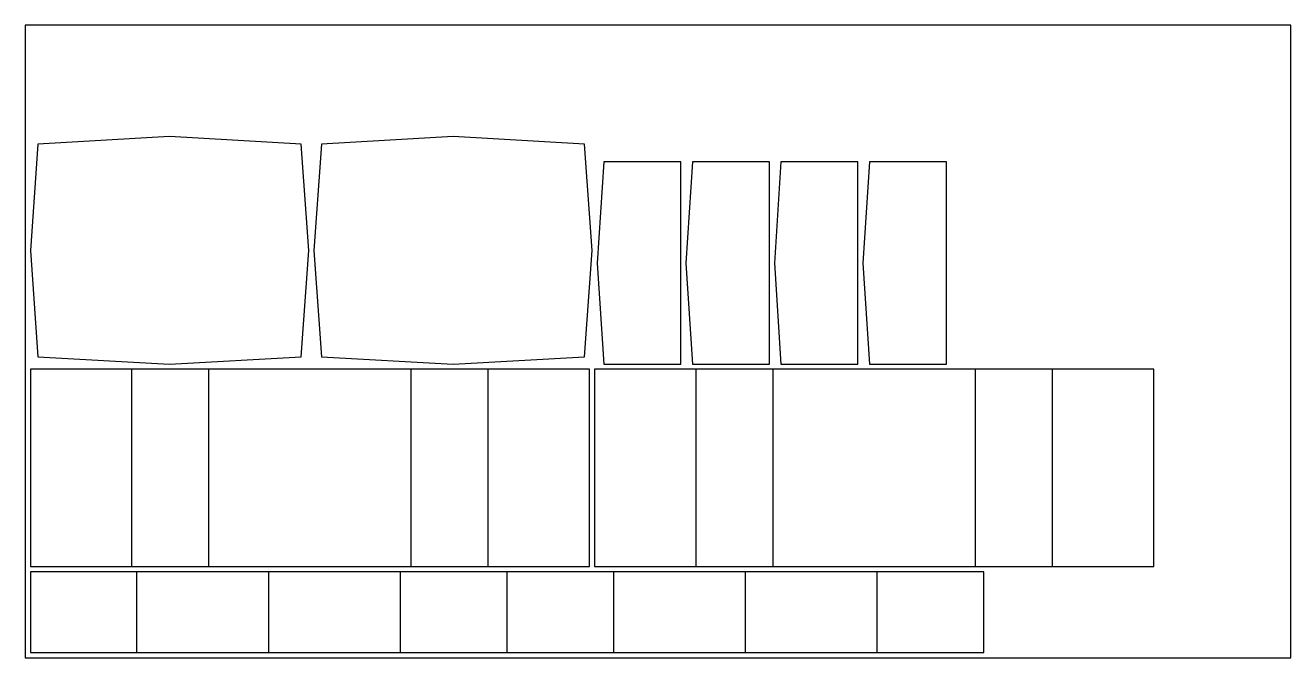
# Model space of a CAD drawing. Header units: millimetres. Extents: x 0 to 2500, y 0 to 1250.
import ezdxf

# ---------------------------------------------------------------- set-up
doc = ezdxf.new("R2010")
doc.units = ezdxf.units.MM
for name, color, linetype in [('CUT', 7, 'Continuous'), ('FOLD', 1, 'Continuous'), ('SHEET', 3, 'Continuous')]:
    doc.layers.add(name, color=color, linetype=linetype)

msp = doc.modelspace()

# ---------------------------------------------------------------- linework, layer by layer
at = {"layer": 'CUT'}
for points in [[(10, 805), (25, 595), (285, 580), (545, 595), (560, 805), (545, 1015), (285, 1030), (25, 1015)], [(570, 805), (585, 595), (845, 580), (1105, 595), (1120, 805), (1105, 1015), (845, 1030), (585, 1015)], [(1130, 780), (1143, 580), (1295, 580), (1295, 980), (1143, 980)], [(1305, 780), (1318, 580), (1470, 580), (1470, 980), (1318, 980)], [(1480, 780), (1493, 580), (1645, 580), (1645, 980), (1493, 980)], [(1655, 780), (1668, 580), (1820, 580), (1820, 980), (1668, 980)], [(10, 180), (1114.8, 180), (1114.8, 570), (10, 570)], [(1124.8, 180), (2229.7, 180), (2229.7, 570), (1124.8, 570)], [(10, 10), (1893.9, 10), (1893.9, 170), (10, 170)]]:
    msp.add_lwpolyline(points, close=True, dxfattribs=at)
at = {"layer": 'FOLD'}
for p, q in [((210.4, 180), (210.4, 570)), ((362.4, 180), (362.4, 570)), ((762.4, 180), (762.4, 570)), ((914.4, 180), (914.4, 570)), ((1325.3, 180), (1325.3, 570)), ((1477.3, 180), (1477.3, 570)), ((1877.3, 180), (1877.3, 570)), ((2029.3, 180), (2029.3, 570)), ((220.5, 10), (220.5, 170)), ((481, 10), (481, 170)), ((741.4, 10), (741.4, 170)), ((951.9, 10), (951.9, 170)), ((1162.5, 10), (1162.5, 170)), ((1422.9, 10), (1422.9, 170)), ((1683.3, 10), (1683.3, 170))]:
    msp.add_line(p, q, dxfattribs=at)
at = {"layer": 'SHEET'}
msp.add_lwpolyline([(0, 0), (2500, 0), (2500, 1250), (0, 1250)], close=True, dxfattribs=at)

doc.saveas('drawing.dxf')
